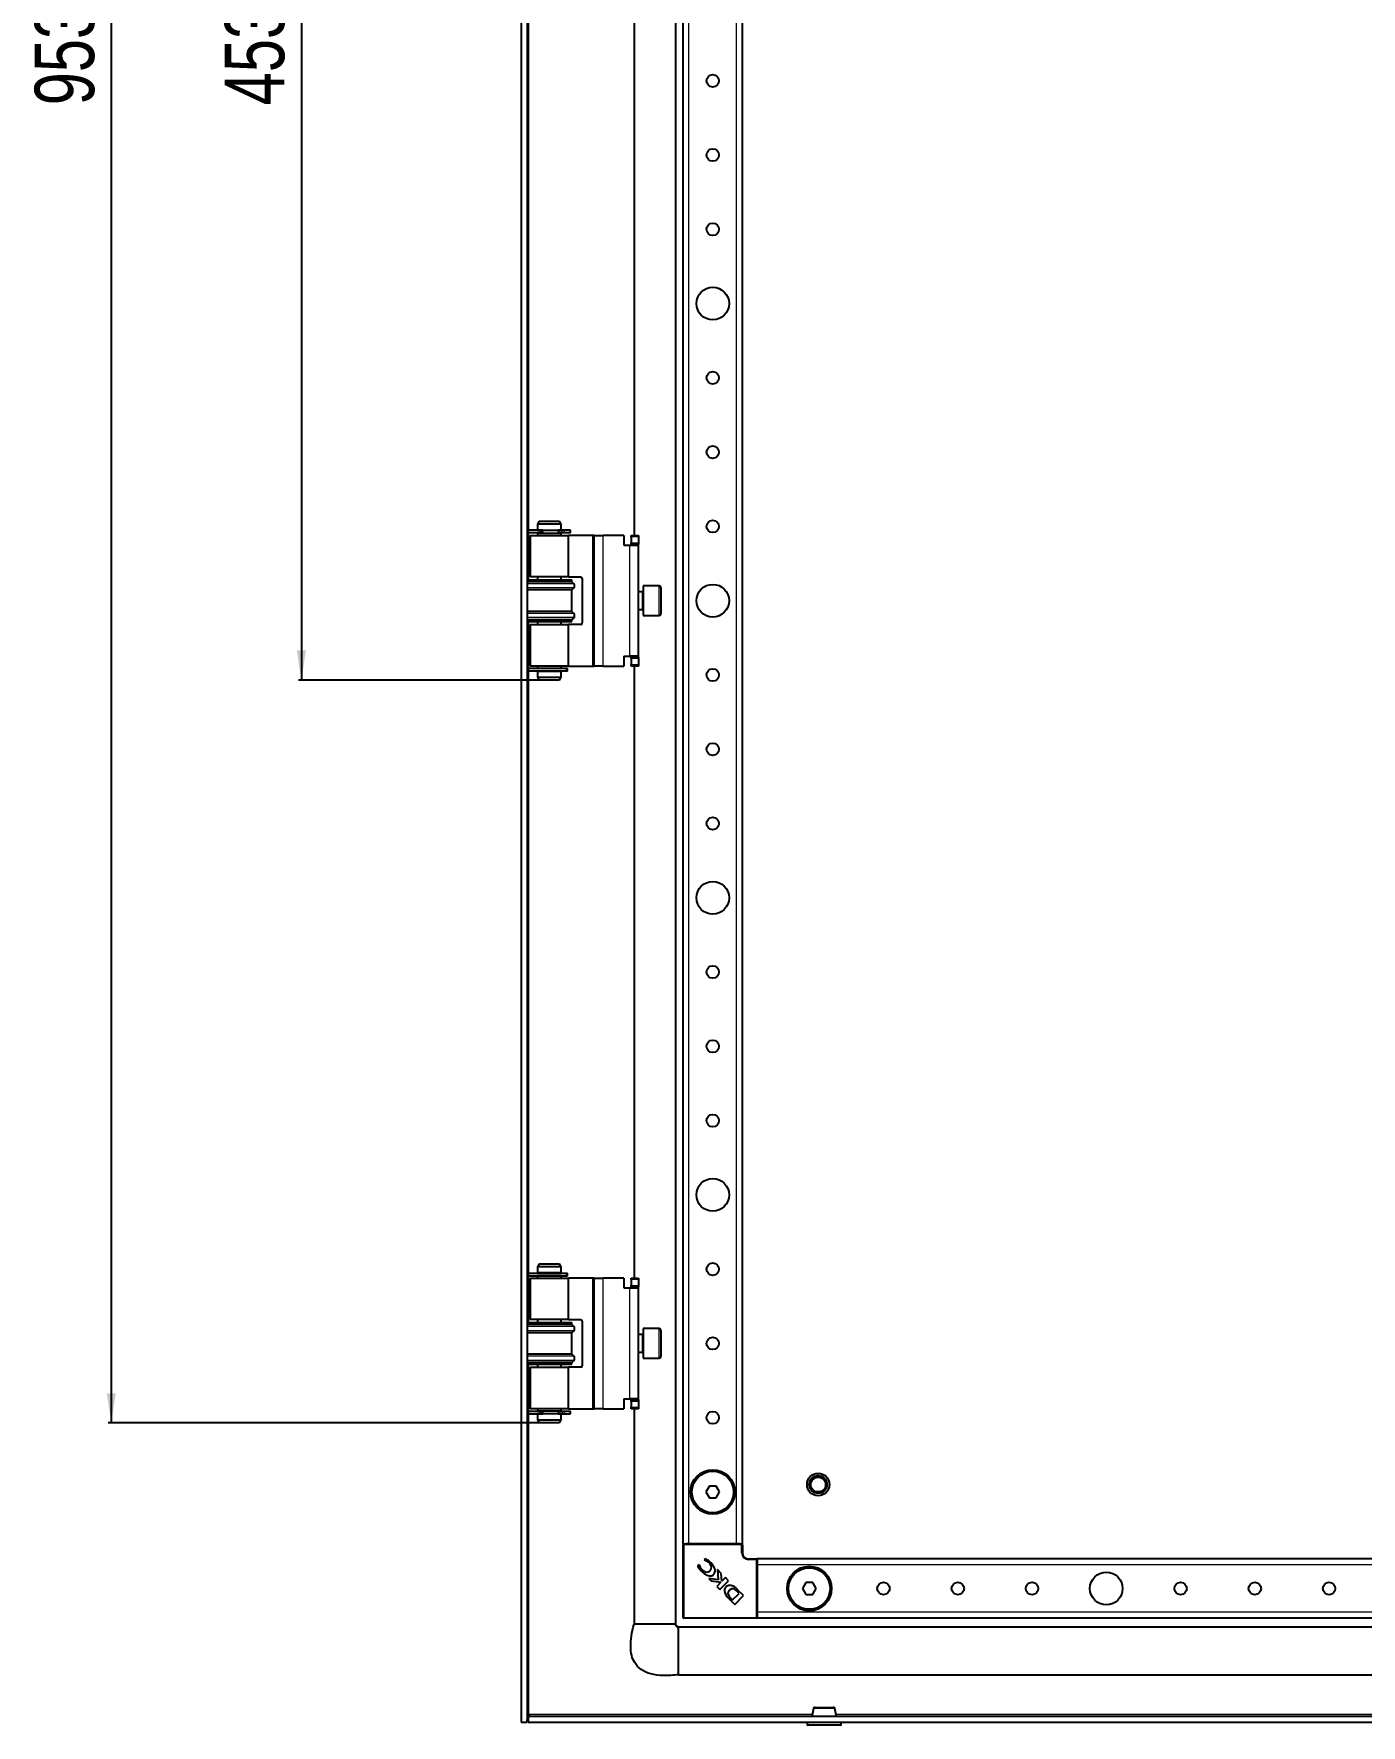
# Model space of a CAD drawing. Header units: millimetres. Extents: x -317 to 1498, y -422 to 1043.
# Drawn here: x 593 to 1039, y -278 to 291 of the extents above; entities that cross this region are included whole.
import ezdxf

# ---------------------------------------------------------------- set-up
doc = ezdxf.new("R2010")
doc.units = ezdxf.units.MM
doc.layers.add('FORMAT', color=7, linetype='Continuous')
doc.styles.add('SLDTEXTSTYLE0', font='TXT', dxfattribs={"width": 0.75})
doc.dimstyles.new('SLDDIMSTYLE0', dxfattribs={"dimtxt": 20, "dimasz": 10, "dimexe": 0, "dimexo": 0.0625, "dimgap": 5, "dimtad": 2, "dimdec": 1, "dimrnd": 1e-09, "dimzin": 12, "dimdsep": 46, "dimtxsty": 'SLDTEXTSTYLE0', "dimsah": 1, "dimcen": 0.09, "dimadec": 0, "dimazin": 3, "dimtfac": 1, "dimtofl": 0, "dimtmove": 0, "dimatfit": 3, "dimfxl": 0, "dimfrac": 2, "dimtolj": 1, "dimtzin": 12, "dimarcsym": 0})

# ---------------------------------------------------------------- blocks, each defined once
blk = doc.blocks.new('_D_7')
at = {"layer": 'FORMAT'}
for p, q in [((762.7, 777.03), (617.63, 777.03)), ((618.63, 777.03), (618.63, -176.47)), ((762.7, -176.47), (617.63, -176.47))]:
    blk.add_line(p, q, dxfattribs=at)
for points in [[(618.63, 777.03), (617.09, 767.03), (620.17, 767.03)], [(618.63, -176.47), (620.17, -166.47), (617.09, -166.47)]]:
    blk.add_solid(points, dxfattribs=at)
at = {"layer": 'FORMAT', "insert": (592.85, 267.03), "char_height": 20, "attachment_point": 1, "rotation": 90, "style": 'SLDTEXTSTYLE0'}
blk.add_mtext('953,5', dxfattribs=at)
blk = doc.blocks.new('_D_9')
at = {"layer": 'FORMAT'}
for p, q in [((762.7, 527.03), (681.63, 527.03)), ((682.63, 527.03), (682.63, 73.53)), ((762.7, 73.53), (681.63, 73.53))]:
    blk.add_line(p, q, dxfattribs=at)
for points in [[(682.63, 527.03), (681.09, 517.03), (684.17, 517.03)], [(682.63, 73.53), (684.17, 83.53), (681.09, 83.53)]]:
    blk.add_solid(points, dxfattribs=at)
at = {"layer": 'FORMAT', "insert": (656.85, 267.03), "char_height": 20, "attachment_point": 1, "rotation": 90, "style": 'SLDTEXTSTYLE0'}
blk.add_mtext('453,5', dxfattribs=at)

msp = doc.modelspace()

# ---------------------------------------------------------------- linework, layer by layer
at = {"color": 7, "linetype": 'Continuous', "lineweight": 25}
for p, q in [((756.63, 877.78), (756.63, -277.22)), ((758.63, 877.78), (758.63, -277.22)), ((808.63, 844.78), (808.63, -244.22)), ((811.13, -217.22), (811.13, 817.78)), ((831.13, -217.22), (831.13, 817.78)), ((794.63, 478.28), (794.63, 122.28)), ((762.71, 127.03), (762.13, 126.03)), ((762.13, 126.03), (762.13, 124.03)), ((770.13, 126.03), (762.13, 126.03)), ((762.71, 127.03), (769.56, 127.03)), ((770.13, 126.03), (769.56, 127.03)), ((770.13, 124.03), (770.13, 126.03)), ((758.98, 123.98), (758.98, 123.08)), ((762.98, 123.98), (758.98, 123.98)), ((762.98, 123.08), (758.98, 123.08)), ((759.68, 122.28), (759.68, 108.28)), ((759.68, 122.28), (772.58, 122.28)), ((762.13, 124.03), (770.13, 124.03)), ((762.13, 123.03), (762.13, 122.28)), ((762.13, 123.03), (770.13, 123.03)), ((762.63, 124.03), (762.63, 123.98)), ((762.63, 123.08), (762.63, 123.03)), ((763.63, 123.98), (762.98, 123.98)), ((763.63, 123.08), (762.98, 123.08)), ((763.97, 123.98), (763.63, 123.98)), ((763.97, 123.08), (763.63, 123.08)), ((763.97, 123.08), (763.97, 123.98)), ((763.97, 123.98), (763.97, 123.98)), ((763.97, 123.08), (763.97, 123.08)), ((769.06, 123.98), (769.06, 123.08)), ((769.08, 123.98), (769.06, 123.98)), ((769.08, 123.08), (769.06, 123.08)), ((770.38, 123.98), (769.08, 123.98)), ((770.38, 123.08), (769.08, 123.08)), ((769.63, 123.98), (769.63, 124.03)), ((769.63, 123.03), (769.63, 123.08)), ((770.13, 122.28), (770.13, 123.03)), ((771.1, 123.98), (770.38, 123.98)), ((771.1, 123.08), (770.38, 123.08)), ((773.28, 123.98), (771.1, 123.98)), ((773.28, 123.08), (771.1, 123.08)), ((772.58, 108.28), (772.58, 122.28)), ((780.68, 122.28), (772.58, 122.28)), ((773.28, 123.08), (773.28, 123.98)), ((781.18, 122.28), (780.68, 122.28)), ((781.18, 122.28), (784.18, 122.28)), ((781.18, 78.28), (781.18, 122.28)), ((791.18, 122.28), (784.18, 122.28)), ((791.18, 122.28), (791.18, 118.98)), ((793.68, 122.28), (796.18, 122.28)), ((793.68, 121.78), (793.68, 122.28)), ((793.68, 121.78), (793.68, 119.78)), ((793.68, 119.28), (793.68, 119.78)), ((796.18, 122.28), (796.18, 121.78)), ((796.18, 121.78), (796.18, 119.78)), ((796.18, 119.78), (796.18, 119.28)), ((791.18, 118.98), (793.18, 118.98)), ((793.18, 118.98), (796.18, 118.98)), ((796.18, 119.28), (793.68, 119.28)), ((793.68, 119.28), (793.68, 118.98)), ((796.18, 118.98), (796.18, 119.28)), ((796.18, 81.58), (796.18, 118.98)), ((772.58, 108.28), (759.68, 108.28)), ((762.13, 108.28), (762.13, 107.28)), ((770.13, 107.28), (770.13, 108.28)), ((772.58, 108.28), (776.68, 108.28)), ((758.63, 107.28), (773.63, 107.28)), ((773.63, 106.68), (758.63, 106.68)), ((773.63, 103.88), (758.63, 103.88)), ((773.63, 106.68), (773.63, 107.28)), ((774.33, 106), (773.63, 106.68)), ((773.63, 103.88), (774.33, 104.57)), ((773.63, 96.68), (773.63, 103.88)), ((777.18, 107.78), (777.18, 92.78)), ((797.43, 103.28), (796.18, 103.28)), ((803.08, 105.28), (797.68, 105.28)), ((797.68, 105.28), (797.68, 95.96)), ((803.68, 104.68), (803.68, 96.48)), ((796.18, 97.28), (797.43, 97.28)), ((773.63, 96.68), (758.63, 96.68)), ((773.63, 93.88), (758.63, 93.88)), ((758.63, 93.28), (773.63, 93.28)), ((759.68, 92.28), (759.68, 78.28)), ((759.68, 92.28), (772.58, 92.28)), ((762.13, 93.28), (762.13, 92.28)), ((770.13, 92.28), (770.13, 93.28)), ((772.58, 78.28), (772.58, 92.28)), ((776.68, 92.28), (772.58, 92.28)), ((774.33, 96), (773.63, 96.68)), ((773.63, 93.88), (774.33, 94.57)), ((773.63, 93.28), (773.63, 93.88)), ((797.68, 95.96), (797.68, 95.28)), ((797.68, 95.28), (803.08, 95.28)), ((803.68, 96.48), (803.68, 95.88)), ((791.18, 81.58), (793.18, 81.58)), ((791.18, 81.58), (791.18, 78.28)), ((796.18, 81.58), (793.18, 81.58)), ((793.68, 81.58), (793.68, 81.28)), ((793.68, 81.28), (796.18, 81.28)), ((793.68, 80.78), (793.68, 81.28)), ((793.68, 80.78), (793.68, 78.78)), ((796.18, 81.28), (796.18, 81.58)), ((796.18, 81.28), (796.18, 80.78)), ((796.18, 80.78), (796.18, 78.78)), ((758.98, 77.48), (758.98, 76.58)), ((771.87, 77.48), (758.98, 77.48)), ((771.87, 76.58), (758.98, 76.58)), ((772.58, 78.28), (759.68, 78.28)), ((762.13, 78.28), (762.13, 77.53)), ((762.13, 77.53), (770.13, 77.53)), ((762.13, 76.53), (762.13, 74.53)), ((762.13, 76.53), (770.13, 76.53)), ((762.13, 74.53), (762.71, 73.53)), ((762.13, 74.53), (766.89, 74.53)), ((762.63, 77.53), (762.63, 77.48)), ((762.63, 76.58), (762.63, 76.53)), ((766.89, 74.53), (770.13, 74.53)), ((769.56, 73.53), (770.13, 74.53)), ((769.63, 77.48), (769.63, 77.53)), ((769.63, 76.53), (769.63, 76.58)), ((770.13, 77.53), (770.13, 78.28)), ((770.13, 74.53), (770.13, 76.53)), ((771.96, 77.48), (771.87, 77.48)), ((771.96, 76.58), (771.87, 76.58)), ((771.96, 76.58), (771.96, 77.48)), ((772.17, 77.48), (771.96, 77.48)), ((772.17, 76.58), (771.96, 76.58)), ((772.17, 76.58), (772.17, 77.48)), ((772.58, 78.28), (780.68, 78.28)), ((780.68, 78.28), (781.18, 78.28)), ((784.18, 78.28), (781.18, 78.28)), ((784.18, 78.28), (791.18, 78.28)), ((793.68, 78.28), (793.68, 78.78)), ((796.18, 78.28), (793.68, 78.28)), ((794.63, 78.28), (794.63, -127.72)), ((796.18, 78.78), (796.18, 78.28)), ((766.78, 73.53), (762.71, 73.53)), ((769.56, 73.53), (766.78, 73.53)), ((762.71, -122.97), (762.13, -123.97)), ((762.13, -123.97), (762.13, -125.97)), ((770.13, -123.97), (762.13, -123.97)), ((762.71, -122.97), (769.56, -122.97)), ((770.13, -123.97), (769.56, -122.97)), ((770.13, -125.97), (770.13, -123.97)), ((758.98, -126.02), (758.98, -126.92)), ((758.98, -126.02), (771.87, -126.02)), ((758.98, -126.92), (771.87, -126.92)), ((759.68, -127.72), (759.68, -141.72)), ((759.68, -127.72), (772.58, -127.72)), ((766.89, -125.97), (762.13, -125.97)), ((762.13, -126.97), (762.13, -127.72)), ((766.89, -126.97), (762.13, -126.97)), ((762.63, -125.97), (762.63, -126.02)), ((762.63, -126.92), (762.63, -126.97)), ((770.13, -125.97), (766.89, -125.97)), ((770.13, -126.97), (766.89, -126.97)), ((769.63, -126.02), (769.63, -125.97)), ((769.63, -126.97), (769.63, -126.92)), ((770.13, -127.72), (770.13, -126.97)), ((771.87, -126.02), (771.96, -126.02)), ((771.87, -126.92), (771.96, -126.92)), ((771.96, -126.92), (771.96, -126.02)), ((771.96, -126.02), (772.17, -126.02)), ((771.96, -126.92), (772.17, -126.92)), ((772.17, -126.92), (772.17, -126.02)), ((772.58, -141.72), (772.58, -127.72)), ((780.68, -127.72), (772.58, -127.72)), ((781.18, -127.72), (780.68, -127.72)), ((781.18, -171.72), (781.18, -127.72)), ((781.18, -127.72), (784.18, -127.72)), ((791.18, -127.72), (784.18, -127.72)), ((791.18, -127.72), (791.18, -131.02)), ((793.68, -127.72), (796.18, -127.72)), ((793.68, -128.22), (793.68, -127.72)), ((793.68, -128.22), (793.68, -130.22)), ((793.68, -130.72), (793.68, -130.22)), ((796.18, -130.72), (793.68, -130.72)), ((793.68, -130.72), (793.68, -131.02)), ((796.18, -127.72), (796.18, -128.22)), ((796.18, -128.22), (796.18, -130.22)), ((796.18, -130.22), (796.18, -130.72)), ((796.18, -131.02), (796.18, -130.72)), ((791.18, -131.02), (793.18, -131.02)), ((793.18, -131.02), (796.18, -131.02)), ((796.18, -168.42), (796.18, -131.02)), ((772.58, -141.72), (759.68, -141.72)), ((762.13, -141.72), (762.13, -142.72)), ((770.13, -142.72), (770.13, -141.72)), ((772.58, -141.72), (776.68, -141.72)), ((777.18, -142.22), (777.18, -157.22)), ((758.63, -142.72), (773.63, -142.72)), ((773.63, -143.32), (758.63, -143.32)), ((773.63, -146.12), (758.63, -146.12)), ((773.63, -143.32), (773.63, -142.72)), ((774.33, -144), (773.63, -143.32)), ((773.63, -146.12), (774.33, -145.43)), ((773.63, -153.32), (773.63, -146.12)), ((797.43, -146.72), (796.18, -146.72)), ((803.08, -144.72), (797.68, -144.72)), ((797.68, -144.72), (797.68, -154.72)), ((803.68, -145.32), (803.68, -154.12)), ((773.63, -153.32), (758.63, -153.32)), ((774.33, -154), (773.63, -153.32)), ((796.18, -152.72), (797.43, -152.72)), ((773.63, -156.12), (758.63, -156.12)), ((758.63, -156.72), (773.63, -156.72)), ((759.68, -157.72), (759.68, -171.72)), ((759.68, -157.72), (772.58, -157.72)), ((762.13, -156.72), (762.13, -157.72)), ((770.13, -157.72), (770.13, -156.72)), ((772.58, -171.72), (772.58, -157.72)), ((776.68, -157.72), (772.58, -157.72)), ((773.63, -156.12), (774.33, -155.43)), ((773.63, -156.72), (773.63, -156.12)), ((797.68, -154.72), (803.08, -154.72)), ((791.18, -168.42), (793.18, -168.42)), ((791.18, -168.42), (791.18, -171.72)), ((796.18, -168.42), (793.18, -168.42)), ((793.68, -168.42), (793.68, -168.72)), ((793.68, -168.72), (796.18, -168.72)), ((793.68, -169.22), (793.68, -168.72)), ((793.68, -169.22), (793.68, -171.22)), ((796.18, -168.72), (796.18, -168.42)), ((796.18, -168.72), (796.18, -169.22)), ((796.18, -169.22), (796.18, -171.22)), ((758.98, -172.52), (758.98, -173.42)), ((758.98, -172.52), (762.98, -172.52)), ((758.98, -173.42), (762.98, -173.42)), ((772.58, -171.72), (759.68, -171.72)), ((762.13, -171.72), (762.13, -172.47)), ((766.89, -172.47), (762.13, -172.47)), ((762.13, -173.47), (762.13, -175.47)), ((766.89, -173.47), (762.13, -173.47)), ((762.13, -175.47), (762.71, -176.47)), ((762.13, -175.47), (766.89, -175.47)), ((762.63, -172.47), (762.63, -172.52)), ((762.63, -173.42), (762.63, -173.47)), ((766.78, -176.47), (762.71, -176.47)), ((762.98, -172.52), (763.63, -172.52)), ((762.98, -173.42), (763.63, -173.42)), ((763.63, -172.52), (763.97, -172.52)), ((763.63, -173.42), (763.97, -173.42)), ((763.97, -173.42), (763.97, -172.52)), ((763.97, -172.52), (763.97, -172.52)), ((763.97, -173.42), (763.97, -173.42)), ((769.56, -176.47), (766.78, -176.47)), ((770.13, -172.47), (766.89, -172.47)), ((770.13, -173.47), (766.89, -173.47)), ((766.89, -175.47), (770.13, -175.47)), ((769.06, -172.52), (769.06, -173.42)), ((769.06, -172.52), (769.08, -172.52)), ((769.06, -173.42), (769.08, -173.42)), ((769.08, -172.52), (770.38, -172.52)), ((769.08, -173.42), (770.38, -173.42)), ((769.56, -176.47), (770.13, -175.47)), ((769.63, -172.52), (769.63, -172.47)), ((769.63, -173.47), (769.63, -173.42)), ((770.13, -172.47), (770.13, -171.72)), ((770.13, -175.47), (770.13, -173.47)), ((770.38, -172.52), (771.1, -172.52)), ((770.38, -173.42), (771.1, -173.42)), ((771.1, -172.52), (773.28, -172.52)), ((771.1, -173.42), (773.28, -173.42)), ((772.58, -171.72), (780.68, -171.72)), ((773.28, -173.42), (773.28, -172.52)), ((780.68, -171.72), (781.18, -171.72)), ((784.18, -171.72), (781.18, -171.72)), ((784.18, -171.72), (791.18, -171.72)), ((793.68, -171.72), (793.68, -171.22)), ((796.18, -171.72), (793.68, -171.72)), ((794.63, -171.72), (794.63, -244.22)), ((796.18, -171.22), (796.18, -171.72)), ((819.98, -197.72), (818.82, -199.72)), ((822.29, -197.72), (819.98, -197.72)), ((823.44, -199.72), (822.29, -197.72)), ((818.82, -199.72), (819.98, -201.72)), ((819.98, -201.72), (822.29, -201.72)), ((822.29, -201.72), (823.44, -199.72)), ((811.43, -217.22), (811.13, -217.22)), ((811.13, -241.92), (811.13, -217.52)), ((811.43, -217.22), (812.08, -217.22)), ((813.13, -217.22), (812.08, -217.22)), ((829.13, -217.22), (813.13, -217.22)), ((830.19, -217.22), (829.13, -217.22)), ((830.19, -217.22), (830.83, -217.22)), ((831.13, -217.22), (830.83, -217.22)), ((831.13, -217.52), (831.13, -220.22)), ((816.68, -224.28), (815.99, -224.61)), ((816.82, -224.42), (816.68, -224.28)), ((818.76, -222.22), (818.25, -222.47)), ((818.25, -222.47), (818.36, -222.58)), ((822.72, -225.85), (822.9, -229.32)), ((824.01, -227.13), (822.72, -225.85)), ((824.18, -229.79), (824.01, -227.13)), ((833.13, -222.22), (835.83, -222.22)), ((1216.13, -222.22), (836.13, -222.22)), ((836.13, -222.22), (836.13, -222.52)), ((836.13, -222.52), (836.13, -223.16)), ((836.13, -223.16), (836.13, -224.22)), ((836.13, -224.22), (836.13, -240.22)), ((819.8, -228.85), (820.6, -229.64)), ((822.9, -229.32), (819.8, -228.85)), ((820.6, -229.64), (823.87, -230.13)), ((823.87, -230.13), (822.48, -231.52)), ((822.48, -231.52), (823.52, -232.57)), ((823.52, -232.57), (826.48, -229.61)), ((825.43, -228.55), (824.18, -229.79)), ((826.48, -229.61), (825.43, -228.55)), ((830.01, -233.87), (829.33, -233.21)), ((829.6, -232.72), (829.58, -232.7)), ((831.49, -234.61), (829.6, -232.72)), ((852.48, -230.22), (851.32, -232.22)), ((851.32, -232.22), (852.48, -234.22)), ((854.79, -230.22), (852.48, -230.22)), ((855.94, -232.22), (854.79, -230.22)), ((854.79, -234.22), (855.94, -232.22)), ((826.54, -235.58), (828.53, -237.57)), ((827.08, -235.33), (827.83, -236.05)), ((827.83, -236.05), (830.01, -233.87)), ((828.53, -237.57), (831.49, -234.61)), ((852.48, -234.22), (854.79, -234.22)), ((835.83, -242.22), (811.43, -242.22)), ((836.13, -240.22), (836.13, -241.27)), ((836.13, -241.27), (836.13, -241.92)), ((836.13, -241.92), (836.13, -242.22)), ((1216.13, -242.22), (836.13, -242.22)), ((1216.13, -245.22), (809.63, -245.22)), ((809.63, -261.22), (1297.63, -261.22)), ((756.63, -277.22), (758.63, -277.22)), ((758.93, -275.22), (758.93, -277.22)), ((758.93, -275.22), (1348.33, -275.22)), ((758.93, -277.22), (1348.33, -277.22)), ((759.04, -275.22), (759.23, -274.62)), ((852.88, -277.22), (852.88, -277.97)), ((855.63, -278.22), (853.13, -278.22)), ((864.13, -278.22), (855.63, -278.22)), ((864.38, -277.97), (864.38, -277.22))]:
    msp.add_line(p, q, dxfattribs=at)
at = {"color": 8, "linetype": 'Continuous', "lineweight": 18}
for p, q in [((813.13, -217.22), (813.13, 817.78)), ((829.13, -217.22), (829.13, 817.78)), ((759.23, 123.98), (759.23, 476.58)), ((759.23, 107.28), (759.23, 123.08)), ((762.98, 123.08), (762.98, 123.98)), ((763.63, 123.08), (763.63, 123.98)), ((763.97, 123.08), (763.97, 123.98)), ((769.08, 123.08), (769.08, 123.98)), ((770.38, 123.08), (770.38, 123.98)), ((771.1, 123.08), (771.1, 123.98)), ((780.68, 122.28), (780.68, 78.28)), ((784.18, 78.28), (784.18, 122.28)), ((796.18, 121.78), (793.68, 121.78)), ((793.68, 119.78), (796.18, 119.78)), ((793.18, 81.58), (793.18, 118.98)), ((774.33, 106), (758.63, 106)), ((774.33, 104.57), (758.63, 104.57)), ((797.43, 97.28), (797.43, 103.28)), ((803.08, 95.96), (803.08, 105.28)), ((774.33, 96), (758.63, 96)), ((774.33, 94.57), (758.63, 94.57)), ((759.23, 77.48), (759.23, 93.28)), ((803.08, 95.28), (803.08, 95.96)), ((796.18, 80.78), (793.68, 80.78)), ((759.23, -126.02), (759.23, 76.58)), ((771.87, 76.58), (771.87, 77.48)), ((793.68, 78.78), (796.18, 78.78)), ((759.23, -142.72), (759.23, -126.92)), ((771.87, -126.02), (771.87, -126.92)), ((780.68, -127.72), (780.68, -171.72)), ((784.18, -171.72), (784.18, -127.72)), ((796.18, -128.22), (793.68, -128.22)), ((793.68, -130.22), (796.18, -130.22)), ((793.18, -168.42), (793.18, -131.02)), ((774.33, -144), (758.63, -144)), ((774.33, -145.43), (758.63, -145.43)), ((797.43, -147.13), (797.43, -146.72)), ((797.43, -152.72), (797.43, -147.13)), ((803.08, -154.72), (803.08, -144.72)), ((774.33, -154), (758.63, -154)), ((774.33, -155.43), (758.63, -155.43)), ((759.23, -172.52), (759.23, -156.72)), ((796.18, -169.22), (793.68, -169.22)), ((759.23, -274.62), (759.23, -173.42)), ((762.98, -172.52), (762.98, -173.42)), ((763.63, -172.52), (763.63, -173.42)), ((763.97, -172.52), (763.97, -173.42)), ((769.08, -172.52), (769.08, -173.42)), ((770.38, -172.52), (770.38, -173.42)), ((771.1, -172.52), (771.1, -173.42)), ((793.68, -171.22), (796.18, -171.22)), ((811.13, -217.52), (811.43, -217.52)), ((811.43, -217.22), (811.43, -217.52)), ((811.43, -217.52), (811.43, -241.92)), ((830.83, -217.52), (811.43, -217.52)), ((830.83, -217.22), (830.83, -217.52)), ((830.83, -220.22), (830.83, -217.52)), ((830.83, -217.52), (831.13, -217.52)), ((831.13, -220.22), (830.83, -220.22)), ((833.13, -222.22), (833.13, -222.52)), ((835.83, -222.52), (833.13, -222.52)), ((835.83, -222.22), (835.83, -222.52)), ((835.83, -241.92), (835.83, -222.52)), ((835.83, -222.52), (836.13, -222.52)), ((1216.13, -224.22), (836.13, -224.22)), ((811.43, -241.92), (811.13, -241.92)), ((811.43, -241.92), (835.83, -241.92)), ((811.43, -241.92), (811.43, -242.22)), ((835.83, -241.92), (835.83, -242.22)), ((835.83, -241.92), (836.13, -241.92)), ((1216.13, -240.22), (836.13, -240.22)), ((854.66, -274.62), (759.23, -274.62)), ((852.88, -277.97), (855.49, -277.97)), ((855.49, -277.97), (864.38, -277.97)), ((1244.66, -274.62), (862.6, -274.62))]:
    msp.add_line(p, q, dxfattribs=at)
at = {"color": 7, "linetype": 'Continuous', "lineweight": 25}
for centre, radius in [((821.13, 275.28), 2.1), ((821.13, 250.28), 2.1), ((821.13, 225.28), 2.1), ((821.13, 200.28), 5.5), ((821.13, 175.28), 2.1), ((821.13, 150.28), 2.1), ((821.13, 125.28), 2.1), ((821.13, 100.28), 5.5), ((821.13, 75.28), 2.1), ((821.13, 50.28), 2.1), ((821.13, 25.28), 2.1), ((821.13, 0.28), 5.5), ((821.13, -24.72), 2.1), ((821.13, -49.72), 2.1), ((821.13, -74.72), 2.1), ((821.13, -99.72), 5.5), ((821.13, -124.72), 2.1), ((821.13, -149.72), 2.1), ((821.13, -174.72), 2.1), ((821.13, -199.72), 7.5), ((821.13, -199.72), 7), ((856.63, -197.22), 3.75), ((856.63, -197.22), 3), ((856.63, -197.22), 2.5), ((853.63, -232.22), 7.5), ((853.63, -232.22), 7), ((953.63, -232.22), 5.5), ((878.63, -232.22), 2.1), ((903.63, -232.22), 2.1), ((928.63, -232.22), 2.1), ((978.63, -232.22), 2.1), ((1003.63, -232.22), 2.1), ((1028.63, -232.22), 2.1)]:
    msp.add_circle(centre, radius, dxfattribs=at)
for centre, radius, start, end in [((776.68, 107.78), 0.5, 0, 90), ((773.63, 105.28), 1, 314.427, 45.573), ((797.43, 103.53), 0.25, 270, 0), ((803.08, 104.68), 0.6, 0, 90), ((797.43, 97.03), 0.25, 360, 90), ((773.63, 95.28), 1, 314.427, 45.573), ((776.68, 92.78), 0.5, 270, 0), ((803.08, 95.88), 0.6, 270, 360), ((776.68, -142.22), 0.5, 0, 90), ((773.63, -144.72), 1, 314.427, 45.573), ((797.43, -146.47), 0.25, 270, 0), ((803.08, -145.32), 0.6, 0, 90), ((797.43, -152.97), 0.25, 360, 90), ((773.63, -154.72), 1, 314.427, 45.573), ((776.68, -157.22), 0.5, 270, 0), ((803.08, -154.12), 0.6, 270, 360), ((811.43, -217.52), 0.3, 90, 180), ((830.83, -217.52), 0.3, 0, 90), ((833.13, -220.22), 2, 180, 270), ((819.13, -224.71), 1.97, 218.454, 305.887), ((818.73, -225.14), 1.94, 323.3097, 52.3464), ((835.83, -222.52), 0.3, 0, 90), ((829.74, -231.92), 4.87, 200.3445, 228.7777), ((831.56, -231.14), 6.12, 216.9888, 223.0744), ((811.43, -241.92), 0.3, 180, 270), ((835.83, -241.92), 0.3, 270, 0), ((855.52, -272.72), 0.5, 89.9637, 164.834), ((861.75, -272.72), 0.5, 15.2465, 90.046), ((853.13, -277.97), 0.25, 180, 270), ((864.13, -277.97), 0.25, 270, 0)]:
    msp.add_arc(centre, radius, start, end, dxfattribs=at)
at = {"color": 8, "linetype": 'Continuous', "lineweight": 18}
msp.add_arc((833.13, -220.22), 2.3, 180, 270, dxfattribs=at)
at = {"color": 7, "linetype": 'Continuous', "lineweight": 25}
for points, knots in [([(815.99, -224.61), (816.17, -224.95), (816.51, -225.58), (817, -226.11), (817.23, -226.35)], [0, 0, 0, 0, 0.5368, 1, 1, 1, 1]), ([(817.59, -225.93), (817.37, -225.67), (816.99, -225.23), (816.87, -224.66), (816.82, -224.42)], [0, 0, 0, 0, 0.579608, 1, 1, 1, 1]), ([(817.23, -226.35), (817.6, -226.68), (818.3, -227.29), (819.47, -227.84), (820.41, -227.98), (821.05, -227.83), (821.28, -227.64), (821.39, -227.55)], [0, 0, 0, 0, 0.315674, 0.58952, 0.813199, 0.909026, 1, 1, 1, 1]), ([(818.36, -222.58), (818.67, -222.72), (819.25, -222.99), (819.71, -223.41), (819.91, -223.61)], [0, 0, 0, 0, 0.547643, 1, 1, 1, 1]), ([(820.27, -223.32), (820.01, -223.08), (819.54, -222.65), (818.99, -222.35), (818.76, -222.22)], [0, 0, 0, 0, 0.577653, 1, 1, 1, 1]), ([(821.39, -227.55), (821.53, -227.39), (821.81, -227.05), (821.98, -226.36), (821.85, -225.48), (821.28, -224.41), (820.64, -223.72), (820.27, -223.32)], [0, 0, 0, 0, 0.1305321, 0.2660311, 0.4239974, 0.666819, 1, 1, 1, 1]), ([(828.25, -231.57), (828.05, -231.46), (827.66, -231.25), (827.03, -231.14), (826.43, -231.17), (825.9, -231.38), (825.46, -231.74), (825.17, -232.25), (825.05, -232.91), (825.14, -233.36), (825.18, -233.61)], [0, 0, 0, 0, 0.138091, 0.265455, 0.384013, 0.496103, 0.605759, 0.71979, 0.847662, 1, 1, 1, 1]), ([(826.75, -232.84), (826.66, -232.94), (826.49, -233.11), (826.31, -233.39), (826.22, -233.66), (826.22, -233.99), (826.38, -234.39), (826.56, -234.67), (826.66, -234.83)], [0, 0, 0, 0, 0.176808, 0.319231, 0.43938, 0.552395, 0.749205, 1, 1, 1, 1]), ([(829.33, -233.21), (829.13, -233.02), (828.76, -232.67), (828.22, -232.34), (827.77, -232.28), (827.43, -232.35), (827.08, -232.54), (826.87, -232.73), (826.75, -232.84)], [0, 0, 0, 0, 0.274676, 0.503042, 0.607381, 0.716579, 0.843412, 1, 1, 1, 1]), ([(829.09, -232.25), (828.95, -232.11), (828.68, -231.87), (828.38, -231.66), (828.25, -231.57)], [0, 0, 0, 0, 0.55183, 1, 1, 1, 1]), ([(829.58, -232.7), (829.5, -232.63), (829.34, -232.47), (829.18, -232.32), (829.09, -232.25)], [0, 0, 0, 0, 0.486421, 1, 1, 1, 1]), ([(809.63, -261.22), (807.91, -261.39), (804.77, -261.69), (800.44, -261.17), (797.01, -259.75), (794.8, -257.43), (793.71, -254.66), (793.39, -251.62), (793.69, -248.05), (794.3, -245.57), (794.63, -244.22)], [0, 0, 0, 0, 0.176713, 0.320911, 0.440308, 0.54837, 0.6374, 0.738878, 0.858543, 1, 1, 1, 1]), ([(808.52, -244.22), (808.49, -244.22), (808.41, -244.22), (807.95, -244.22), (807.66, -244.22)], [0, 0, 0, 0, 0.3508613, 1, 1, 1, 1]), ([(809.63, -245.38), (809.53, -245.37), (809.4, -245.35), (809.24, -245.28), (809.16, -245.22), (809.1, -245.16), (809.06, -245.08), (809.03, -245.01), (808.96, -244.84), (808.8, -244.76), (808.65, -244.53), (808.62, -244.33), (808.6, -244.22)], [0, 0, 0, 0, 0.146823, 0.202041, 0.247643, 0.28691, 0.323569, 0.360785, 0.40083, 0.628513, 0.79432, 1, 1, 1, 1]), ([(808.63, -244.22), (808.78, -244.44), (809.05, -244.85), (809.46, -245.1), (809.63, -245.22)], [0, 0, 0, 0, 0.561561, 1, 1, 1, 1]), ([(809.63, -261.22), (809.63, -261.1), (809.63, -260.86), (809.63, -259.01), (809.63, -256.36), (809.63, -253.22), (809.63, -250.07), (809.63, -247.46), (809.63, -245.83), (809.63, -245.61), (809.63, -245.54)], [0, 0, 0, 0, 0.1338561, 0.2677122, 0.4015683, 0.5354244, 0.6692805, 0.8031366, 0.9369927, 1, 1, 1, 1]), ([(855.05, -272.57), (854.86, -273.31), (854.63, -274.17), (854.62, -275.09), (854.61, -275.22)], [0, 0, 0, 0, 0.85815, 1, 1, 1, 1]), ([(855.56, -272.22), (855.55, -272.22), (855.51, -272.22), (855.79, -272.22), (856.31, -272.22), (857.02, -272.22), (857.88, -272.22), (858.94, -272.22), (859.97, -272.22), (860.85, -272.22), (861.46, -272.22), (861.76, -272.22), (861.72, -272.22), (861.71, -272.22)], [0, 0, 0, 0, 0.03384, 0.141254, 0.248698, 0.315774, 0.423314, 0.530846, 0.63821, 0.745706, 0.853372, 0.960917, 1, 1, 1, 1]), ([(862.66, -275.22), (862.65, -275.09), (862.63, -274.17), (862.41, -273.31), (862.22, -272.57)], [0, 0, 0, 0, 0.14185, 1, 1, 1, 1]), ([(758.63, -277.22), (758.66, -276.78), (758.7, -276.22), (758.89, -275.66), (758.93, -275.54)], [0, 0, 0, 0, 0.773459, 1, 1, 1, 1]), ([(759.23, -274.62), (759.18, -274.78), (759.13, -274.93), (759.03, -275.15), (758.98, -275.22), (758.93, -275.22)], [0, 0, 0, 0, 0.5, 0.5, 1, 1, 1, 1])]:
    msp.add_open_spline(points, degree=3, knots=knots, dxfattribs=at)
for points in [[(795.61, -244.22), (795.33, -244.22), (794.76, -244.22), (794.68, -244.22), (794.63, -244.22)], [(798.07, -244.22), (797.58, -244.22), (796.61, -244.22), (795.94, -244.22), (795.61, -244.22)], [(801.63, -244.22), (801.01, -244.22), (799.75, -244.22), (798.63, -244.22), (798.07, -244.22)], [(805.2, -244.22), (804.64, -244.22), (803.52, -244.22), (802.26, -244.22), (801.63, -244.22)], [(807.66, -244.22), (807.32, -244.22), (806.66, -244.22), (805.69, -244.22), (805.2, -244.22)]]:
    msp.add_open_spline(points, degree=3, dxfattribs=at)
at = {"color": 8, "linetype": 'Continuous', "lineweight": 18}
msp.add_open_spline([(862.18, -272.59), (862.2, -272.59), (862.24, -272.59), (861.9, -272.59), (861.19, -272.59), (860.17, -272.59), (858.99, -272.59), (857.76, -272.59), (856.77, -272.59), (855.94, -272.59), (855.34, -272.59), (855.02, -272.59), (855.07, -272.59), (855.08, -272.59)], degree=3, knots=[0, 0, 0, 0, 0.038891, 0.14638, 0.253973, 0.361383, 0.468681, 0.576165, 0.683665, 0.750707, 0.858068, 0.965424, 1, 1, 1, 1], dxfattribs=at)

# ---------------------------------------------------------------- dimensions: what is measured, and where the dimension line sits
at = {"layer": 'FORMAT'}
for base, p1, p2, picture, middle in [((618.63, -176.47), (762.71, 777.03), (762.71, -176.47), '_D_7', (618.63, 300.28)), ((682.63, 73.53), (762.71, 527.03), (762.71, 73.53), '_D_9', (682.63, 300.28))]:
    dim = msp.add_linear_dim(base=base, p1=p1, p2=p2, angle=90, dimstyle='SLDDIMSTYLE0', dxfattribs=at)
    dim.commit()
    dim.dimension.update_dxf_attribs({"geometry": picture, "text_midpoint": middle, "dimtype": 160})

doc.saveas('drawing.dxf')
